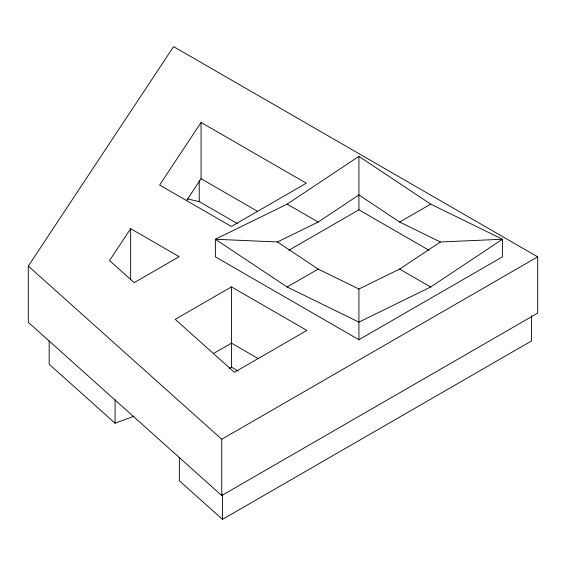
<?xml version="1.0" encoding="UTF-8"?>
<svg xmlns="http://www.w3.org/2000/svg" width="566" height="566" viewBox="0 0 566 566"><rect width="100%" height="100%" fill="white"/><g stroke="black" fill="none" stroke-linecap="round" stroke-linejoin="round"><path stroke-width="0.85" d="M28.3 266.091L173.592 46.631L537.7 256.851L537.7 313.111L221.752 495.526L28.3 322.358L28.3 266.091L221.752 439.258L221.752 495.526M130.647 228.671L109.535 260.558L134.206 282.639L179.16 256.681L130.647 228.671L130.647 279.661M201.064 122.447L159.619 185.047L231.374 226.471L306.305 183.207L201.064 122.447L201.064 178.714L186.44 200.803M287.139 204.128L358.915 156.372L430.691 204.128L502.459 239.248L502.459 256.844L358.915 339.72L215.363 256.844L215.363 239.248L287.139 204.128L318.177 222.049L358.915 194.952L399.646 222.049L440.376 241.979L502.459 239.248L430.691 287.004L358.915 322.132L287.139 287.004L215.363 239.248L277.446 241.979L318.177 222.049M277.446 241.979L318.177 269.083L358.915 289.014L399.646 269.083L440.376 241.979M288.901 250.229L358.915 209.809L429.063 250.306M231.466 286.884L175.219 319.351L234.359 372.294L306.885 330.424L231.466 286.884L231.466 343.145L258.131 358.54M287.139 287.004L318.177 269.083M399.646 222.049L430.691 204.128M213.226 353.679L231.466 343.145M229.188 368.445L231.466 367.136L238.307 371.084M221.752 439.258L537.7 256.851M179.344 457.257L179.344 480.746L222.488 519.369L531.516 340.951L531.516 315.722M49.164 340.732L49.164 364.214L115.082 423.219L133.958 416.194M187.19 198.907L199.225 201.56L237.437 223.627M399.646 269.083L430.691 287.004M201.064 178.714L257.502 211.295M358.915 156.372L358.915 209.809M358.915 289.014L358.915 339.72M231.466 343.647L231.466 367.136M222.488 494.139L222.488 519.369M199.225 180.681L199.225 201.56M115.082 399.738L115.082 423.219"/></g></svg>
